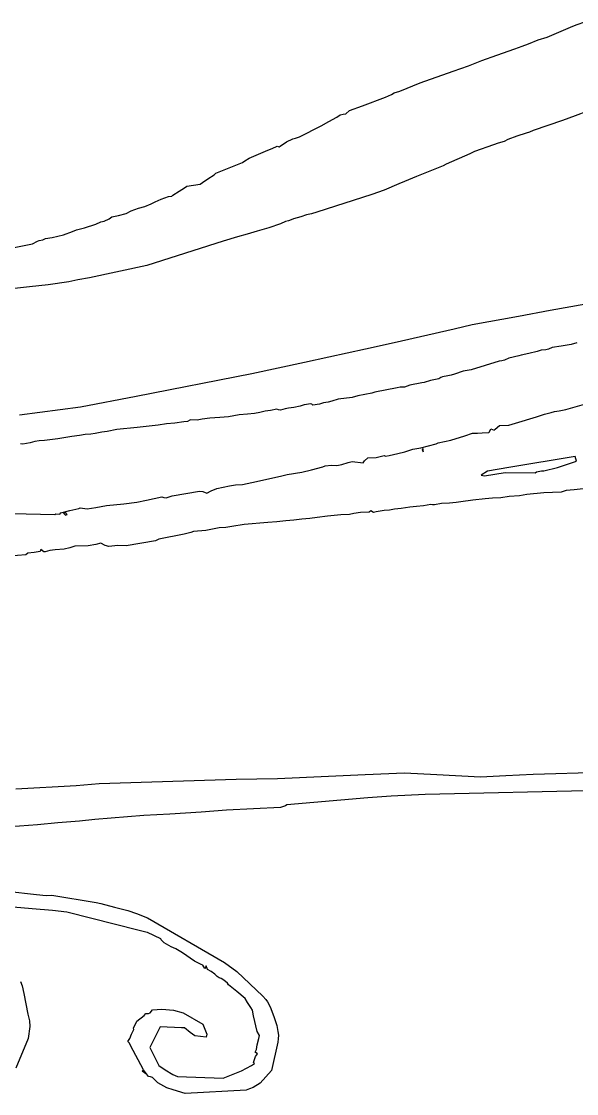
# Model space of a CAD drawing. Extents: x 0 to 208, y 1 to 205.
# Drawn here: x 184.62 to 187.82, y 197.54 to 203.73 of the extents above; entities that cross this region are included whole.
import ezdxf

# ---------------------------------------------------------------- set-up
doc = ezdxf.new("R2010")
doc.units = 0

msp = doc.modelspace()

# ---------------------------------------------------------------- linework, layer by layer
at = {"layer": 'test'}
for p, q in [((187.654568, 203.636246), (187.789346, 203.694048)), ((187.789346, 203.694048), (187.820368, 203.707933)), ((187.820368, 203.707933), (187.877244, 203.727717)), ((187.602862, 203.621034), (187.654568, 203.636246)), ((187.363306, 203.532306), (187.466718, 203.570149)), ((187.466718, 203.570149), (187.510412, 203.584768)), ((187.510412, 203.584768), (187.546607, 203.599021)), ((187.546607, 203.599021), (187.602862, 203.621034)), ((187.199888, 203.471216), (187.277449, 203.501267)), ((187.277449, 203.501267), (187.363306, 203.532306)), ((186.920675, 203.372611), (187.11199, 203.44055)), ((187.11199, 203.44055), (187.199888, 203.471216)), ((186.755203, 203.306461), (186.770867, 203.315972)), ((186.770867, 203.315972), (186.804476, 203.324777)), ((186.804476, 203.324777), (186.920675, 203.372611)), ((186.587809, 203.239741), (186.721594, 203.290346)), ((186.721594, 203.290346), (186.755203, 203.306461)), ((186.4597, 203.188405), (186.475984, 203.191876)), ((186.475984, 203.191876), (186.492042, 203.194755)), ((186.492042, 203.194755), (186.513943, 203.212563)), ((186.513943, 203.212563), (186.587809, 203.239741)), ((187.887576, 203.208667), (187.815186, 203.182787)), ((186.350375, 203.125582), (186.392869, 203.150164)), ((186.392869, 203.150164), (186.440029, 203.17483)), ((186.440029, 203.17483), (186.4597, 203.188405)), ((187.742802, 203.156061), (187.572504, 203.097195)), ((187.815186, 203.182787), (187.742802, 203.156061)), ((186.224933, 203.06099), (186.350375, 203.125582)), ((187.479097, 203.066151), (187.427391, 203.046169)), ((187.533388, 203.081842), (187.479097, 203.066151)), ((187.551478, 203.088107), (187.533388, 203.081842)), ((187.572504, 203.097195), (187.551478, 203.088107)), ((186.067544, 202.993821), (186.094722, 203.007932)), ((186.094722, 203.007932), (186.106829, 203.00432)), ((186.106829, 203.00432), (186.113235, 203.007848)), ((186.113235, 203.007848), (186.150246, 203.03226)), ((186.150246, 203.03226), (186.186438, 203.049334)), ((186.186438, 203.049334), (186.201678, 203.053793)), ((186.201678, 203.053793), (186.224933, 203.06099)), ((187.344652, 203.015915), (187.234213, 202.976669)), ((187.371858, 203.023987), (187.344652, 203.015915)), ((187.405463, 203.034344), (187.371858, 203.023987)), ((187.427391, 203.046169), (187.405463, 203.034344)), ((185.933141, 202.937532), (186.041692, 202.985044)), ((186.041692, 202.985044), (186.067544, 202.993821)), ((187.208362, 202.962586), (187.070082, 202.903478)), ((187.234213, 202.976669), (187.208362, 202.962586)), ((185.741532, 202.850619), (185.819352, 202.881644)), ((185.819352, 202.881644), (185.896311, 202.912668)), ((185.896311, 202.912668), (185.909011, 202.92311)), ((185.909011, 202.92311), (185.933141, 202.937532)), ((187.053374, 202.894164), (186.909015, 202.837077)), ((187.070082, 202.903478), (187.053374, 202.894164)), ((185.664754, 202.798097), (185.695166, 202.819574)), ((185.695166, 202.819574), (185.731457, 202.84108)), ((185.731457, 202.84108), (185.741532, 202.850619)), ((186.899984, 202.832956), (186.831015, 202.803543)), ((186.909015, 202.837077), (186.899984, 202.832956)), ((185.529225, 202.748426), (185.560967, 202.767646)), ((185.560967, 202.767646), (185.574457, 202.775943)), ((185.574457, 202.775943), (185.612523, 202.782462)), ((185.612523, 202.782462), (185.651913, 202.787796)), ((185.651913, 202.787796), (185.664754, 202.798097)), ((186.797738, 202.790674), (186.713839, 202.753327)), ((186.831015, 202.803543), (186.797738, 202.790674)), ((185.391964, 202.685434), (185.426112, 202.701549)), ((185.426112, 202.701549), (185.468353, 202.716733)), ((185.468353, 202.716733), (185.486782, 202.719555)), ((185.486782, 202.719555), (185.493583, 202.724155)), ((185.493583, 202.724155), (185.529225, 202.748426)), ((186.641452, 202.727899), (186.323808, 202.626339)), ((186.713839, 202.753327), (186.641452, 202.727899)), ((185.224245, 202.618266), (185.253285, 202.633421)), ((185.253285, 202.633421), (185.296096, 202.649197)), ((185.296096, 202.649197), (185.332437, 202.65995)), ((185.332437, 202.65995), (185.36789, 202.674851)), ((185.36789, 202.674851), (185.391964, 202.685434)), ((185.04877, 202.556826), (185.077876, 202.570429)), ((185.077876, 202.570429), (185.096616, 202.574747)), ((185.096616, 202.574747), (185.126641, 202.588265)), ((185.126641, 202.588265), (185.141655, 202.599752)), ((185.141655, 202.599752), (185.179278, 202.607428)), ((185.179278, 202.607428), (185.224245, 202.618266)), ((186.143166, 202.572604), (186.11406, 202.558549)), ((186.161256, 202.576047), (186.143166, 202.572604)), ((186.176101, 202.581466), (186.161256, 202.576047)), ((186.190777, 202.586969), (186.176101, 202.581466)), ((186.232464, 202.599048), (186.190777, 202.586969)), ((186.265681, 202.610535), (186.232464, 202.599048)), ((186.293791, 202.616489), (186.265681, 202.610535)), ((186.323808, 202.626339), (186.293791, 202.616489)), ((184.862546, 202.495866), (184.91509, 202.51517)), ((184.91509, 202.51517), (184.937471, 202.52437)), ((184.937471, 202.52437), (184.983165, 202.535998)), ((184.983165, 202.535998), (185.04877, 202.556826)), ((185.980998, 202.51599), (185.922745, 202.500158)), ((186.048218, 202.536621), (185.980998, 202.51599)), ((186.11406, 202.558549), (186.048218, 202.536621)), ((184.684303, 202.444332), (184.712215, 202.458726)), ((184.712215, 202.458726), (184.721585, 202.462084)), ((184.721585, 202.462084), (184.743514, 202.467531)), ((184.743514, 202.467531), (184.759205, 202.473345)), ((184.759205, 202.473345), (184.797268, 202.479751)), ((184.797268, 202.479751), (184.862546, 202.495866)), ((185.783632, 202.458163), (185.343631, 202.318999)), ((185.866366, 202.48314), (185.783632, 202.458163)), ((185.922745, 202.500158), (185.866366, 202.48314)), ((184.578385, 202.422404), (184.684303, 202.444332)), ((185.343631, 202.318999), (185.012709, 202.246403)), ((184.774667, 202.206553), (184.666277, 202.194869)), ((184.893784, 202.224446), (184.774667, 202.206553)), ((184.945492, 202.23534), (184.893784, 202.224446)), ((185.012709, 202.246403), (184.945492, 202.23534)), ((184.666277, 202.194869), (184.562865, 202.184568)), ((187.670287, 202.061131), (187.877113, 202.097055)), ((187.220442, 201.977384), (187.489315, 202.025125)), ((187.489315, 202.025125), (187.670287, 202.061131)), ((186.770594, 201.873605), (187.117027, 201.953254)), ((187.117027, 201.953254), (187.220442, 201.977384)), ((186.393136, 201.79066), (186.605136, 201.837684)), ((186.605136, 201.837684), (186.770594, 201.873605)), ((187.619844, 201.828569), (187.595714, 201.821626)), ((187.647022, 201.831701), (187.619844, 201.828569)), ((187.661415, 201.83585), (187.647022, 201.831701)), ((187.6834, 201.844317), (187.661415, 201.83585)), ((187.734028, 201.853094), (187.6834, 201.844317)), ((187.793007, 201.863028), (187.734028, 201.853094)), ((187.824232, 201.871184), (187.793007, 201.863028)), ((186.253529, 201.760338), (186.393136, 201.79066)), ((187.37597, 201.766818), (187.215679, 201.716859)), ((187.391492, 201.768794), (187.37597, 201.766818)), ((187.407014, 201.772209), (187.391492, 201.768794)), ((187.432866, 201.783498), (187.407014, 201.772209)), ((187.489742, 201.797468), (187.432866, 201.783498)), ((187.504333, 201.80029), (187.489742, 201.797468)), ((187.548283, 201.809603), (187.504333, 201.80029)), ((187.595714, 201.821626), (187.548283, 201.809603)), ((185.948458, 201.694716), (186.253529, 201.760338)), ((187.169141, 201.707715), (187.119771, 201.690331)), ((187.215679, 201.716859), (187.169141, 201.707715)), ((185.281446, 201.562997), (185.948458, 201.694716)), ((186.931304, 201.641337), (186.861318, 201.627564)), ((186.94454, 201.642183), (186.931304, 201.641337)), ((186.980732, 201.654658), (186.94454, 201.642183)), ((187.028182, 201.664112), (186.980732, 201.654658)), ((187.040571, 201.670998), (187.028182, 201.664112)), ((187.049828, 201.675994), (187.040571, 201.670998)), ((187.079752, 201.681187), (187.049828, 201.675994)), ((187.100044, 201.686041), (187.079752, 201.681187)), ((187.119771, 201.690331), (187.100044, 201.686041)), ((186.64176, 201.580433), (186.561618, 201.565334)), ((186.659851, 201.587658), (186.64176, 201.580433)), ((186.787537, 201.611506), (186.659851, 201.587658)), ((186.806051, 201.615768), (186.787537, 201.611506)), ((186.830294, 201.616614), (186.806051, 201.615768)), ((186.861318, 201.627564), (186.830294, 201.616614)), ((184.959513, 201.503203), (185.281446, 201.562997)), ((186.289068, 201.519784), (186.250889, 201.513236)), ((186.295756, 201.517808), (186.289068, 201.519784)), ((186.301514, 201.512305), (186.295756, 201.517808)), ((186.339306, 201.518344), (186.301514, 201.512305)), ((186.362561, 201.524977), (186.339306, 201.518344)), ((186.389937, 201.529379), (186.362561, 201.524977)), ((186.410623, 201.534996), (186.389937, 201.529379)), ((186.447868, 201.546369), (186.410623, 201.534996)), ((186.528008, 201.557009), (186.447868, 201.546369)), ((186.561618, 201.565334), (186.528008, 201.557009)), ((187.761725, 201.487413), (187.986774, 201.552152)), ((184.609261, 201.455417), (184.959513, 201.503203)), ((185.876563, 201.455973), (185.845542, 201.450498)), ((185.923822, 201.458965), (185.876563, 201.455973)), ((185.965478, 201.463396), (185.923822, 201.458965)), ((185.995867, 201.469605), (185.965478, 201.463396)), ((186.025867, 201.476435), (185.995867, 201.469605)), ((186.056807, 201.481543), (186.025867, 201.476435)), ((186.093889, 201.489106), (186.056807, 201.481543)), ((186.104077, 201.485748), (186.093889, 201.489106)), ((186.114265, 201.482474), (186.104077, 201.485748)), ((186.141104, 201.489868), (186.114265, 201.482474)), ((186.161876, 201.494581), (186.141104, 201.489868)), ((186.192074, 201.499266), (186.161876, 201.494581)), ((186.22817, 201.506802), (186.192074, 201.499266)), ((186.250889, 201.513236), (186.22817, 201.506802)), ((187.593154, 201.444148), (187.638022, 201.45905)), ((187.638022, 201.45905), (187.676802, 201.469661)), ((187.676802, 201.469661), (187.696557, 201.475785)), ((187.696557, 201.475785), (187.722945, 201.479116)), ((187.722945, 201.479116), (187.761725, 201.487413)), ((185.408041, 201.395493), (185.287109, 201.382257)), ((185.457523, 201.403254), (185.408041, 201.395493)), ((185.50462, 201.408758), (185.457523, 201.403254)), ((185.555962, 201.416208), (185.50462, 201.408758)), ((185.577947, 201.418184), (185.555962, 201.416208)), ((185.591945, 201.425239), (185.577947, 201.418184)), ((185.5979, 201.426368), (185.591945, 201.425239)), ((185.632915, 201.424675), (185.5979, 201.426368)), ((185.663418, 201.430969), (185.632915, 201.424675)), ((185.707414, 201.436415), (185.663418, 201.430969)), ((185.764208, 201.440959), (185.707414, 201.436415)), ((185.814514, 201.44381), (185.764208, 201.440959)), ((185.845542, 201.450498), (185.814514, 201.44381)), ((187.354498, 201.374219), (187.378572, 201.39358)), ((187.378572, 201.39358), (187.43286, 201.39612)), ((187.43286, 201.39612), (187.470895, 201.407183)), ((187.470895, 201.407183), (187.593154, 201.444148)), ((184.954604, 201.336989), (184.910224, 201.330977)), ((184.987183, 201.341928), (184.954604, 201.336989)), ((185.019814, 201.344185), (184.987183, 201.341928)), ((185.045609, 201.348729), (185.019814, 201.344185)), ((185.082783, 201.35522), (185.045609, 201.348729)), ((185.113842, 201.359312), (185.082783, 201.35522)), ((185.170718, 201.371166), (185.113842, 201.359312)), ((185.287109, 201.382257), (185.170718, 201.371166)), ((187.098235, 201.310465), (187.17949, 201.335329)), ((187.17949, 201.335329), (187.22344, 201.349835)), ((187.22344, 201.349835), (187.25188, 201.350964)), ((187.25188, 201.350964), (187.278606, 201.351247)), ((187.278606, 201.351247), (187.316398, 201.354577)), ((187.316398, 201.354577), (187.320773, 201.358584)), ((187.320773, 201.358584), (187.328844, 201.375122)), ((187.328844, 201.375122), (187.348656, 201.368462)), ((187.348656, 201.368462), (187.354498, 201.374219)), ((184.627819, 201.28616), (184.614893, 201.287854)), ((184.669181, 201.294204), (184.627819, 201.28616)), ((184.697621, 201.301203), (184.669181, 201.294204)), ((184.722597, 201.305606), (184.697621, 201.301203)), ((184.753456, 201.307017), (184.722597, 201.305606)), ((184.828874, 201.317036), (184.753456, 201.307017)), ((184.910224, 201.330977), (184.828874, 201.317036)), ((186.924784, 201.266128), (186.969347, 201.276909)), ((186.969347, 201.276909), (187.012321, 201.289468)), ((187.012321, 201.289468), (187.024146, 201.294266)), ((187.024146, 201.294266), (187.098235, 201.310465)), ((186.60039, 201.190126), (186.61848, 201.207483)), ((186.61848, 201.207483), (186.667604, 201.210023)), ((186.667604, 201.210023), (186.713149, 201.220719)), ((186.713149, 201.220719), (186.720289, 201.218179)), ((186.720289, 201.218179), (186.741315, 201.221622)), ((186.741315, 201.221622), (186.791401, 201.232544)), ((186.791401, 201.232544), (186.83184, 201.243014)), ((186.83184, 201.243014), (186.87865, 201.257944)), ((186.87865, 201.257944), (186.924784, 201.266128)), ((186.938152, 201.261467), (186.931886, 201.25523)), ((186.931886, 201.25523), (186.937333, 201.241655)), ((186.937333, 201.241655), (186.93818, 201.261467)), ((186.93818, 201.261467), (186.938152, 201.261467)), ((187.816405, 201.21531), (187.432617, 201.15124)), ((187.822783, 201.187765), (187.816405, 201.21531)), ((186.294335, 201.138197), (186.358856, 201.15578)), ((186.358856, 201.15578), (186.372883, 201.162073)), ((186.372883, 201.162073), (186.409004, 201.164895)), ((186.409004, 201.164895), (186.439416, 201.163766)), ((186.439416, 201.163766), (186.467909, 201.16831)), ((186.467909, 201.16831), (186.504844, 201.180389)), ((186.504844, 201.180389), (186.528014, 201.186626)), ((186.528014, 201.186626), (186.591923, 201.17926)), ((186.591923, 201.17926), (186.60039, 201.190126)), ((187.432617, 201.15124), (187.310446, 201.130412)), ((187.634279, 201.132497), (187.714421, 201.151463)), ((187.714421, 201.151463), (187.822783, 201.187765)), ((185.948892, 201.065883), (186.11437, 201.101932)), ((186.11437, 201.101932), (186.153147, 201.110991)), ((186.153147, 201.110991), (186.238559, 201.1253)), ((186.238559, 201.1253), (186.294335, 201.138197)), ((187.310446, 201.130412), (187.27334, 201.108398)), ((187.27334, 201.108398), (187.292446, 201.103544)), ((187.292446, 201.103544), (187.412286, 201.123497)), ((187.412286, 201.123497), (187.412297, 201.12341)), ((187.412297, 201.12341), (187.584673, 201.121999)), ((187.584673, 201.121999), (187.592744, 201.127643)), ((187.592744, 201.127643), (187.621861, 201.133344)), ((187.621861, 201.133344), (187.634279, 201.132497)), ((185.71379, 201.017454), (185.746463, 201.03038)), ((185.746463, 201.03038), (185.819956, 201.045366)), ((185.819956, 201.045366), (185.855821, 201.051377)), ((185.855821, 201.051377), (185.894601, 201.053353)), ((185.894601, 201.053353), (185.948892, 201.065883)), ((187.810084, 201.022619), (187.764395, 201.018385)), ((187.861443, 201.02863), (187.810084, 201.022619)), ((185.285129, 200.951696), (185.340792, 200.963578)), ((185.340792, 200.963578), (185.429237, 200.982233)), ((185.429237, 200.982233), (185.442163, 200.978084)), ((185.442163, 200.978084), (185.455568, 200.976955)), ((185.455568, 200.976955), (185.489178, 200.988103)), ((185.489178, 200.988103), (185.64727, 201.014971)), ((185.64727, 201.014971), (185.666348, 201.012713)), ((185.666348, 201.012713), (185.690027, 201.004528)), ((185.690027, 201.004528), (185.71379, 201.017454)), ((187.22558, 200.963183), (187.155504, 200.954264)), ((187.296082, 200.971395), (187.22558, 200.963183)), ((187.338291, 200.974218), (187.296082, 200.971395)), ((187.385741, 200.977124), (187.338291, 200.974218)), ((187.434862, 200.983531), (187.385741, 200.977124)), ((187.494329, 200.987821), (187.434862, 200.983531)), ((187.535691, 200.996231), (187.494329, 200.987821)), ((187.633933, 201.004698), (187.535691, 200.996231)), ((187.735609, 201.010229), (187.633933, 201.004698)), ((187.764395, 201.018385), (187.735609, 201.010229)), ((184.846584, 200.88941), (184.898073, 200.904198)), ((184.898073, 200.904198), (184.951108, 200.91481)), ((184.951108, 200.91481), (184.959236, 200.918366)), ((184.959236, 200.918366), (184.998256, 200.912439)), ((184.998256, 200.912439), (185.049194, 200.921499)), ((185.049194, 200.921499), (185.111244, 200.931941)), ((185.111244, 200.931941), (185.210696, 200.941875)), ((185.210696, 200.941875), (185.285129, 200.951696)), ((186.63643, 200.902646), (186.626496, 200.894349)), ((186.651501, 200.892768), (186.63643, 200.902646)), ((186.713446, 200.903916), (186.66691, 200.895675)), ((186.744567, 200.906456), (186.713446, 200.903916)), ((186.772732, 200.910492), (186.744567, 200.906456)), ((186.811513, 200.915882), (186.772732, 200.910492)), ((186.860901, 200.92226), (186.811513, 200.915882)), ((186.899681, 200.927086), (186.860901, 200.92226)), ((186.941044, 200.929909), (186.899681, 200.927086)), ((186.982567, 200.939222), (186.941044, 200.929909)), ((186.992755, 200.937246), (186.982567, 200.939222)), ((187.002944, 200.936118), (186.992755, 200.937246)), ((187.043843, 200.94385), (187.002944, 200.936118)), ((187.089924, 200.946108), (187.043843, 200.94385)), ((187.128214, 200.949918), (187.089924, 200.946108)), ((187.155504, 200.954264), (187.128214, 200.949918)), ((184.389879, 200.891498), (184.812887, 200.879617)), ((184.812887, 200.879617), (184.817487, 200.884161)), ((184.817487, 200.884161), (184.840912, 200.883032)), ((184.840912, 200.883032), (184.846584, 200.88941)), ((184.873292, 200.892329), (184.862963, 200.887757)), ((184.862963, 200.887757), (184.873292, 200.876807)), ((184.883622, 200.881379), (184.873292, 200.892329)), ((184.873292, 200.876807), (184.883622, 200.881379)), ((184.883622, 200.881379), (184.883622, 200.881379)), ((186.09306, 200.838243), (186.041354, 200.833953)), ((186.144766, 200.844), (186.09306, 200.838243)), ((186.191307, 200.848036), (186.144766, 200.844)), ((186.23784, 200.853624), (186.191307, 200.848036)), ((186.28494, 200.858309), (186.23784, 200.853624)), ((186.326661, 200.863361), (186.28494, 200.858309)), ((186.386139, 200.871771), (186.326661, 200.863361)), ((186.462438, 200.878573), (186.386139, 200.871771)), ((186.513568, 200.880548), (186.462438, 200.878573)), ((186.537726, 200.886108), (186.513568, 200.880548)), ((186.576918, 200.891357), (186.537726, 200.886108)), ((186.626496, 200.894349), (186.576918, 200.891357)), ((186.66691, 200.895675), (186.651501, 200.892768)), ((185.596668, 200.776747), (185.557888, 200.767208)), ((185.61219, 200.782137), (185.596668, 200.776747)), ((185.68458, 200.789024), (185.61219, 200.782137)), ((185.760168, 200.802965), (185.68458, 200.789024)), ((185.798945, 200.805844), (185.760168, 200.802965)), ((185.834527, 200.810614), (185.798945, 200.805844)), ((185.904335, 200.823483), (185.834527, 200.810614)), ((186.041354, 200.833953), (185.904335, 200.823483)), ((185.078416, 200.715389), (185.048548, 200.707289)), ((185.102969, 200.701927), (185.078416, 200.715389)), ((185.39311, 200.728854), (185.224367, 200.698794)), ((185.413317, 200.73876), (185.39311, 200.728854)), ((185.557888, 200.767208), (185.413317, 200.73876)), ((184.656801, 200.65711), (184.645258, 200.648079)), ((184.692996, 200.6614), (184.656801, 200.65711)), ((184.728, 200.667524), (184.692996, 200.6614)), ((184.73054, 200.678644), (184.728, 200.667524)), ((184.7488, 200.665859), (184.73054, 200.678644)), ((184.756561, 200.664448), (184.7488, 200.665859)), ((184.784247, 200.67283), (184.756561, 200.664448)), ((184.814984, 200.676329), (184.784247, 200.67283)), ((184.865846, 200.679998), (184.814984, 200.676329)), ((184.899498, 200.687731), (184.865846, 200.679998)), ((184.926789, 200.698597), (184.899498, 200.687731)), ((185.004598, 200.699161), (184.926789, 200.698597)), ((185.048548, 200.707289), (185.004598, 200.699161)), ((185.124672, 200.694843), (185.102969, 200.701927)), ((185.175102, 200.70077), (185.124672, 200.694843)), ((185.224367, 200.698794), (185.175102, 200.70077)), ((184.645258, 200.648079), (184.500512, 200.635944)), ((185.068566, 199.327202), (185.859228, 199.351784)), ((185.859228, 199.351784), (186.097082, 199.356779)), ((186.097082, 199.356779), (186.391809, 199.369535)), ((186.391809, 199.369535), (186.603803, 199.379611)), ((186.603803, 199.379611), (186.830549, 199.388303)), ((186.830549, 199.388303), (187.016691, 199.378425)), ((187.016691, 199.378425), (187.268224, 199.366177)), ((187.268224, 199.366177), (187.415592, 199.373684)), ((187.415592, 199.373684), (187.573303, 199.381248)), ((187.573303, 199.381248), (188.196367, 199.399677)), ((184.587251, 199.295593), (184.935397, 199.316111)), ((184.935397, 199.316111), (185.068566, 199.327202)), ((188.284277, 199.293366), (186.950247, 199.264216)), ((186.619762, 199.244742), (186.151734, 199.204139)), ((186.754201, 199.254394), (186.619762, 199.244742)), ((186.950247, 199.264216), (186.754201, 199.254394)), ((185.803636, 199.17253), (185.657005, 199.160875)), ((186.115198, 199.18794), (185.803636, 199.17253)), ((186.143635, 199.198043), (186.115198, 199.18794)), ((186.151734, 199.204139), (186.143635, 199.198043)), ((184.954385, 199.109792), (184.830289, 199.099717)), ((185.042289, 199.11919), (184.954385, 199.109792)), ((185.326673, 199.141655), (185.042289, 199.11919)), ((185.476623, 199.150461), (185.326673, 199.141655)), ((185.657005, 199.160875), (185.476623, 199.150461)), ((184.711363, 199.088852), (184.556242, 199.077817)), ((184.830289, 199.099717), (184.711363, 199.088852)), ((184.535583, 198.70631), (184.706214, 198.686583)), ((184.706214, 198.686583), (184.763091, 198.681079)), ((184.763091, 198.681079), (184.794118, 198.681926)), ((184.794118, 198.681926), (185.050062, 198.640301)), ((184.680956, 198.603312), (184.572481, 198.613726)), ((185.050062, 198.640301), (185.078502, 198.633528)), ((185.078502, 198.633528), (185.156062, 198.613716)), ((185.156062, 198.613716), (185.233619, 198.593452)), ((184.799551, 198.593378), (184.680956, 198.603312)), ((184.882392, 198.583218), (184.799551, 198.593378)), ((185.298655, 198.478435), (184.882392, 198.583218)), ((185.233619, 198.593452), (185.28274, 198.575898)), ((185.28274, 198.575898), (185.348009, 198.551373)), ((185.348009, 198.551373), (185.791716, 198.292798)), ((185.33743, 198.469178), (185.298655, 198.478435)), ((185.347759, 198.465848), (185.33743, 198.469178)), ((185.423502, 198.430753), (185.347759, 198.465848)), ((185.426042, 198.423613), (185.423502, 198.430753)), ((185.44337, 198.406623), (185.426042, 198.423613)), ((185.483592, 198.384779), (185.44337, 198.406623)), ((185.511306, 198.373067), (185.483592, 198.384779)), ((185.539218, 198.3554), (185.511306, 198.373067)), ((185.548503, 198.350235), (185.539218, 198.3554)), ((185.618477, 198.300285), (185.548503, 198.350235)), ((185.657512, 198.282646), (185.618477, 198.300285)), ((185.666119, 198.277312), (185.657512, 198.282646)), ((185.677634, 198.259701), (185.666119, 198.277312)), ((185.68373, 198.268761), (185.677634, 198.259701)), ((185.684859, 198.274405), (185.68373, 198.268761)), ((185.694313, 198.253718), (185.684859, 198.274405)), ((185.715, 198.241639), (185.694313, 198.253718)), ((185.73611, 198.226117), (185.715, 198.241639)), ((185.791716, 198.292798), (185.86208, 198.241092)), ((185.86208, 198.241092), (186.012081, 198.098601)), ((184.613504, 198.18476), (184.623834, 198.158767)), ((185.749036, 198.213191), (185.73611, 198.226117)), ((185.761482, 198.204837), (185.749036, 198.213191)), ((185.771812, 198.200265), (185.761482, 198.204837)), ((185.782169, 198.195693), (185.771812, 198.200265)), ((185.798284, 198.184743), (185.782169, 198.195693)), ((185.808021, 198.174386), (185.798284, 198.184743)), ((185.813947, 198.164056), (185.808021, 198.174386)), ((184.623834, 198.158767), (184.633627, 198.11482)), ((184.633627, 198.11482), (184.657023, 197.99535)), ((185.862839, 198.125276), (185.813947, 198.164056)), ((185.910594, 198.086499), (185.862839, 198.125276)), ((185.925157, 198.062595), (185.910594, 198.086499)), ((185.943191, 198.033072), (185.925157, 198.062595)), ((186.012081, 198.098601), (186.029579, 198.080793)), ((186.029579, 198.080793), (186.040247, 198.066033)), ((186.040247, 198.066033), (186.054866, 198.036642)), ((184.657023, 197.99535), (184.665687, 197.956355)), ((185.285852, 197.955708), (185.327942, 197.988254)), ((185.327942, 197.988254), (185.337481, 197.999854)), ((185.337481, 197.999854), (185.353229, 197.998442)), ((185.353229, 197.998442), (185.362458, 198.002337)), ((185.362458, 198.002337), (185.375158, 198.020484)), ((185.375158, 198.020484), (185.430276, 198.024266)), ((185.430276, 198.024266), (185.497496, 198.017323)), ((185.497496, 198.017323), (185.553457, 198.002732)), ((185.553457, 198.002732), (185.665818, 197.936627)), ((185.95225, 198.018396), (185.943191, 198.033072)), ((185.959362, 197.98587), (185.95225, 198.018396)), ((186.054866, 198.036642), (186.075779, 197.982396)), ((184.665687, 197.956355), (184.66882, 197.923668)), ((185.266971, 197.914501), (185.285852, 197.955708)), ((185.665818, 197.936627), (185.688932, 197.879585)), ((185.980867, 197.895172), (185.959362, 197.98587)), ((186.075779, 197.982396), (186.093418, 197.929107)), ((186.093418, 197.929107), (186.099316, 197.894718)), ((184.66882, 197.923668), (184.659196, 197.85405)), ((185.244563, 197.853823), (185.254892, 197.879675)), ((185.254892, 197.879675), (185.267818, 197.905696)), ((185.267818, 197.905696), (185.266971, 197.914501)), ((185.421197, 197.921551), (185.361476, 197.801813)), ((185.542519, 197.915878), (185.421197, 197.921551)), ((185.548276, 197.915878), (185.542519, 197.915878)), ((185.560299, 197.915878), (185.548276, 197.915878)), ((185.593668, 197.890027), (185.560299, 197.915878)), ((185.619661, 197.86934), (185.593668, 197.890027)), ((185.684925, 197.862567), (185.619661, 197.86934)), ((185.688932, 197.879585), (185.684925, 197.862567)), ((185.993144, 197.871917), (185.980867, 197.895172)), ((185.990181, 197.854927), (185.993144, 197.871917)), ((186.099316, 197.894718), (186.103634, 197.873975)), ((186.103634, 197.873975), (186.102223, 197.853288)), ((184.659196, 197.85405), (184.587396, 197.683215)), ((185.234233, 197.837709), (185.244563, 197.853823)), ((185.243603, 197.827379), (185.234233, 197.837709)), ((185.24809, 197.81451), (185.243603, 197.827379)), ((185.324733, 197.673382), (185.24809, 197.81451)), ((185.977227, 197.791777), (185.98098, 197.81873)), ((185.98098, 197.81873), (185.990181, 197.854927)), ((186.099683, 197.832601), (186.062969, 197.669443)), ((186.102223, 197.853288), (186.099683, 197.832601)), ((185.361476, 197.801813), (185.412933, 197.699042)), ((185.95956, 197.715233), (185.970877, 197.751561)), ((185.968309, 197.775662), (185.977227, 197.791777)), ((185.981234, 197.766857), (185.968309, 197.775662)), ((185.970877, 197.751561), (185.981234, 197.766857)), ((185.412933, 197.699042), (185.449026, 197.672852)), ((185.88984, 197.668164), (185.947396, 197.698723)), ((185.947396, 197.698723), (185.964132, 197.710661)), ((185.964132, 197.710661), (185.95956, 197.715233)), ((185.337648, 197.65096), (185.315635, 197.665155)), ((185.315635, 197.665155), (185.315663, 197.665127)), ((185.315663, 197.665127), (185.319558, 197.66905)), ((185.319558, 197.66905), (185.337648, 197.65096)), ((185.352645, 197.635844), (185.324733, 197.673382)), ((185.364668, 197.633304), (185.352645, 197.635844)), ((185.375674, 197.629183), (185.364668, 197.633304)), ((185.406699, 197.598765), (185.375674, 197.629183)), ((185.449026, 197.672852), (185.493042, 197.647)), ((185.493042, 197.647), (185.520079, 197.636106)), ((185.520079, 197.636106), (185.783482, 197.625495)), ((185.783482, 197.625495), (185.88984, 197.668164)), ((186.062969, 197.669443), (185.996548, 197.597652)), ((185.424536, 197.589791), (185.406699, 197.598765)), ((185.459207, 197.569838), (185.424536, 197.589791)), ((185.494798, 197.557787), (185.459207, 197.569838)), ((185.56456, 197.537213), (185.494798, 197.557787)), ((185.91614, 197.555516), (185.563935, 197.53672)), ((185.936827, 197.563728), (185.91614, 197.555516)), ((185.957514, 197.572082), (185.936827, 197.563728)), ((185.996548, 197.597652), (185.957514, 197.572082)), ((185.563935, 197.53672), (185.56456, 197.537213))]:
    msp.add_line(p, q, dxfattribs=at)

doc.saveas('drawing.dxf')
